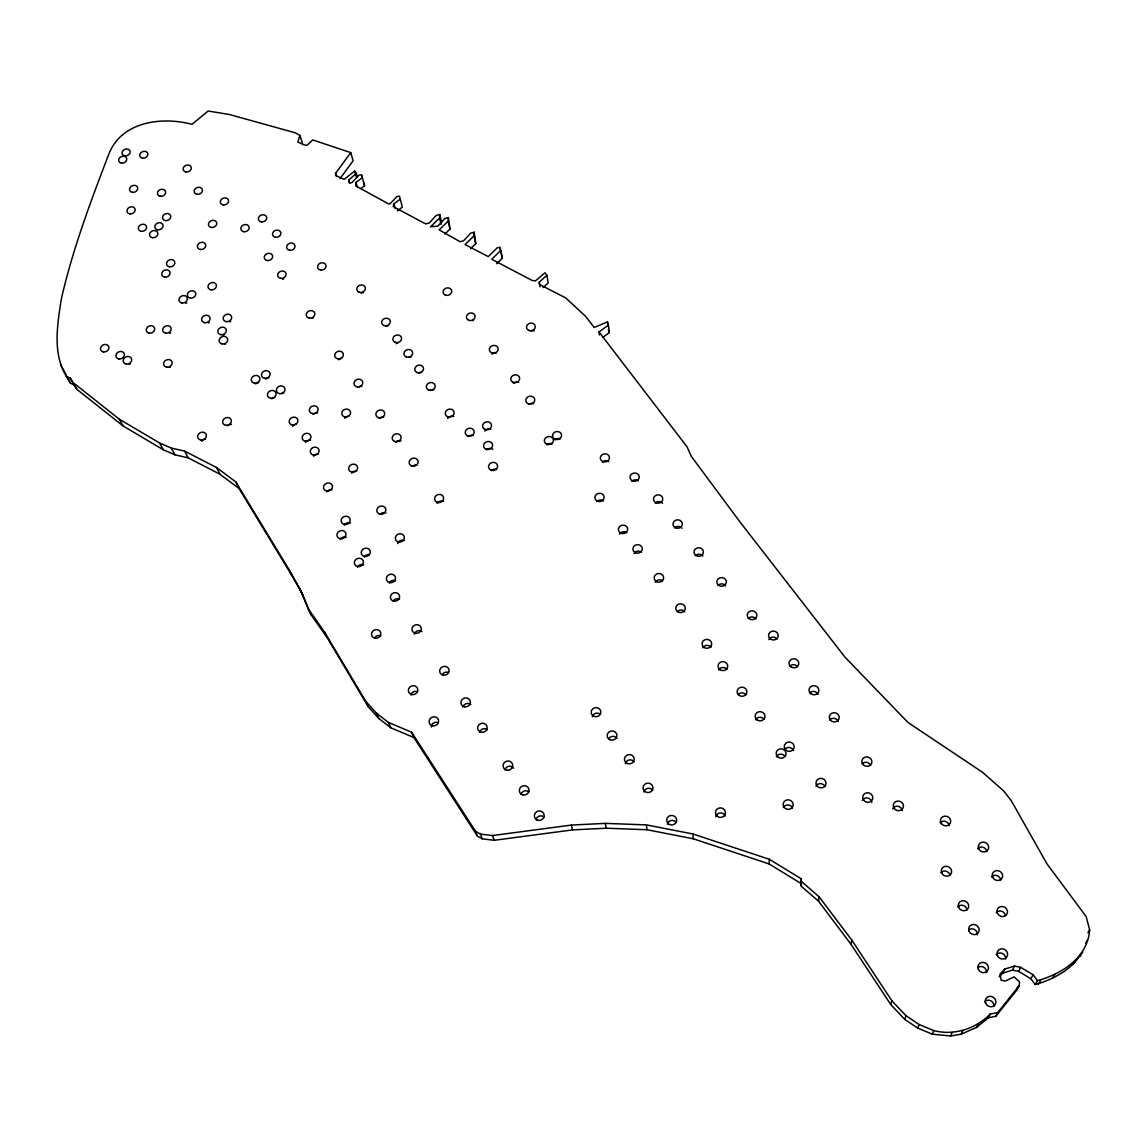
<?xml version="1.0" encoding="UTF-8"?>
<svg xmlns="http://www.w3.org/2000/svg" width="1147" height="1147" viewBox="0 0 1147 1147"><rect width="100%" height="100%" fill="white"/><g stroke="black" fill="none" stroke-linecap="round" stroke-linejoin="round"><path stroke-width="1.5" d="M400.246 199.091L393.98 203.851L393.177 206.56L425.623 223.909L429.164 222.991L436.218 215.45L439.76 214.518L439.573 218.045L430.541 226.748L437.767 226.117L444.835 218.561L448.377 217.629L448.19 221.17L439.158 229.887L460.047 241.702L463.617 240.77L470.686 233.156L474.241 232.224L474.084 235.795L465.037 244.583L488.278 256.584L497.325 247.752L499.92 247.394L500.766 250.404L491.719 259.265L532.122 280.442L535.377 280.915L545.054 272.785L546.933 275.251L539.248 282.219L539.506 284.456L565.672 297.876L585.716 316.472L594.132 327.454L607.48 321.934L608.44 325.088L599.035 331.956L687.067 446.857L691.254 456.277L740.46 522.588L845.081 657.274L907.951 722.438L982.578 772.332L1003.697 790.957L1011.281 800.692L1046.91 863.777L1086.152 916.568L1089.65 929.916C1087.815 957.387 1061.692 974.204 1037.476 980.628L1033.06 974.764L1020.601 967.294L1014.55 966.075L1004.829 969.057L999.998 974.032L1001.202 980.241L1005.231 981.058L1014.106 976.886L1019.626 981.99L1019.095 985.861L997.732 1012.557L990.234 1014.034L988.37 1017.733L976.656 1027.339L961.2 1034.178L950.591 1035.985L932.282 1034.178L917.758 1028.113L904.739 1019.396L890.717 1004.5L851.002 944.282L818.514 901.169L801.366 886.359L800.907 883.419L769.121 863.935L769.307 859.275L692.96 833.984L646.378 824.894L605.286 823.374L571.321 825.08L492.479 835.546L480.478 834.098L475.475 831.231L411.615 732.202L388.432 722.438L376.302 713.047L365.764 701.347L324.587 632.126L308.156 608.742L299.826 588.741L288.829 569.256L235.78 481.883L216.496 467.489L184.61 451.086L171.304 448.076L159.576 442.986L119.274 419.157L72.835 382.41L70.239 378.195L66.125 376.015C52.361 352.918 57.45 324.501 61.25 299.31C72.533 249.817 90.326 202.288 108.521 154.988C120.779 121.467 161.612 116.263 191.993 124.32L208.166 111.015L229.429 114.514L295.266 132.808L299.926 135.475L302.564 143.676M470.6 248.655L475.733 243.666L474.241 232.224M444.878 234.045L449.997 229.085L448.377 217.629M299.926 135.475L297.833 142.013L304.012 144.909L307.038 145.311L312.701 139.92L350.753 152.608L335.584 173.34L335.727 175.448L344.114 179.391L354.667 171.104L356.359 173.426L348.731 180.022L349.448 182.918L351.957 182.559L359.025 175.176L361.534 174.831L362.266 177.713L356.014 182.43L355.771 185.886L388.317 203.765L389.88 203.994L396.948 196.524L399.486 196.166L402.325 207.091L397.349 210.876M800.907 883.419L801.337 878.86L769.307 859.275M801.366 886.359L801.337 878.86M818.514 901.169L819.073 896.739L801.81 881.814M988.37 1017.733L995.811 1016.271L1017.031 989.775L1017.375 987.194M851.002 944.282L851.805 940.11L819.073 896.739M890.717 1004.5L891.836 1000.729L851.805 940.11M904.739 1019.396L905.958 1015.712L891.836 1000.729M917.758 1028.113L919.077 1024.5L905.958 1015.712M999.281 976.771L1002.879 973.072L1012.529 970.104L1018.522 971.323L1030.895 978.749L1035.268 984.57C1052.788 979.567 1072.187 969.659 1081.334 953.286M932.282 1034.178L933.715 1030.594C954.089 1035.841 975.667 1028.902 990.234 1014.034M950.591 1035.985L952.168 1032.415M961.2 1034.178L962.849 1030.594M1002.879 973.072L1004.829 969.057M976.656 1027.339L978.434 1023.698M1012.529 970.104L1014.55 966.075M1018.522 971.323L1020.601 967.294M995.811 1016.271L997.732 1012.557M1017.031 989.775L1019.095 985.861M1030.895 978.749L1033.06 974.764M1035.268 984.57L1037.476 980.628M1038.408 984.212L1040.644 980.269M1052.616 978.205L1054.953 974.219M1087.929 932.769L1089.65 929.916M1085.621 943.035L1087.327 940.225M1072.947 964.584L1075.442 960.498M1080.202 956.225L1082.739 952.082M340.042 178.66L353.104 160.766L350.753 152.608M496.651 263.738L502.271 258.233L500.766 250.404M543.061 287.61L548.151 282.994L546.933 275.251M360.832 188.595L364.56 185.785L363.843 182.903M602.619 337.505L609.286 332.616L608.44 325.088M411.615 732.202L413.881 737.535L477.353 836.005L482.313 838.844L494.242 840.292L572.525 829.898L606.247 828.22L647.051 829.74L693.304 838.787L769.121 863.935M66.125 376.015L70.34 383.069L74.426 385.234L77.007 389.435L123.202 426.039L163.275 449.753L174.946 454.829L188.165 457.839L219.866 474.17L239.049 488.507L291.825 575.45L302.751 594.82L311.038 614.735L327.382 637.99L368.33 706.839L378.797 718.481L390.855 727.829L413.881 737.535M919.077 1024.5L933.715 1030.594M60.461 364.517L66.096 374.481M70.239 378.195L77.007 389.435M119.274 419.157L123.202 426.039M159.576 442.986L163.275 449.753M171.304 448.076L174.946 454.829M184.61 451.086L188.165 457.839M216.496 467.489L219.866 474.17M235.78 481.883L239.049 488.507M67.515 377.349L70.34 383.069M288.829 569.256L291.825 575.45M308.156 608.742L311.038 614.735M299.826 588.741L302.751 594.82M324.587 632.126L327.382 637.99M365.764 701.347L368.33 706.839M376.302 713.047L378.797 718.481M388.432 722.438L390.855 727.829M475.475 831.231L477.353 836.005M480.478 834.098L482.313 838.844M492.479 835.546L494.242 840.292M335.584 173.34L336.558 176.566M608.34 329.49L609.286 332.616M348.731 180.022L349.677 183.248M356.014 182.43L357.42 187.248M356.359 173.426L357.291 176.652M354.667 171.104L356.531 177.584M361.534 174.831L364.56 185.785M502.271 258.233L499.92 247.394M393.98 203.851L395.242 208.639M571.321 825.08L572.525 829.898M439.76 214.518L441.609 222.475M439.573 218.045L441.065 224.396M448.19 221.17L449.997 229.085M474.084 235.795L475.733 243.666M605.286 823.374L606.247 828.22M539.248 282.219L540.008 286.836M646.378 824.894L647.051 829.74M599.035 331.956L599.408 334.953M607.48 321.934L607.996 326.465M692.96 833.984L693.304 838.787M344.903 418.368A4.445 3.871 -19.2 0 1 348.702 416.117M602.39 462.126A4.559 4.072 -7.9 0 1 608.813 461.639M379.456 418.383A4.445 3.885 -17.8 0 1 383.686 417.035M619.667 534.058A4.645 4.201 -6.8 0 1 626.893 532.667M755.515 719.786A4.903 4.588 6.4 0 1 763.959 719.241M784.405 749.995A4.946 4.645 10 0 1 793.523 750.554M695.469 555.693A4.703 4.273 -2.1 0 1 702.896 556.051M530.932 330.823A4.402 3.814 -11 0 1 534.273 330.938M520.982 794.455A4.86 4.645 -18 0 1 528.982 791.874M479.532 732.302A4.789 4.502 -19.5 0 1 487.432 729.764M674.594 527.892A4.66 4.215 -3.7 0 1 681.963 528.222M655.252 582.232A4.703 4.301 -4.3 0 1 662.565 580.826M535.95 819.618A4.889 4.703 -17.3 0 1 544.008 817.008M592.311 716.775A4.803 4.531 -8.5 0 1 600.225 714.223M634.119 553.514A4.66 4.244 -5.8 0 1 641.388 552.123M829.811 719.857A4.946 4.588 11.4 0 1 838.242 721.391M608.627 738.897A4.832 4.588 -6.9 0 1 616.986 738.367M625.344 763.558A4.86 4.631 -4.7 0 1 634.176 761.88M892.624 808.764A5.104 4.746 20 0 1 902.288 810.585M862.272 800.506A5.061 4.731 18.1 0 1 871.878 802.327M815.904 786.154A5.018 4.717 14.4 0 1 825.123 786.727M862.1 763.83A5.018 4.674 15.7 0 1 870.645 765.422M957.788 906.804A5.291 4.903 29.3 0 1 967.036 909.843M996.198 912.582A5.334 4.918 30.3 0 1 1005.518 915.65M969.057 929.586A5.334 4.946 31.3 0 1 977.387 934.848M991.467 876.896A5.276 4.86 27.7 0 1 1000.714 879.892M313.618 456.262A4.473 3.914 -21.1 0 1 318.579 454.026M357.491 566.89A4.602 4.144 -21.9 0 1 363.671 564.912M462.958 707.039A4.76 4.445 -19.9 0 1 470.815 704.516M940.913 872.595A5.233 4.86 26.4 0 1 950.089 875.577M305.546 442.441A4.459 3.885 -21.1 0 1 310.493 440.219M208.209 322.866A4.316 3.642 -22.1 0 1 209.299 322.637M326.823 491.905A4.516 3.986 -21.3 0 1 331.827 489.654M351.814 473.209A4.502 3.971 -19.9 0 1 356.803 470.958M229.615 321.805A4.33 3.642 -21.5 0 1 230.705 321.59M169.555 333.232A4.33 3.627 -23.4 0 1 170.659 333.017M631.911 481.267A4.588 4.115 -6.3 0 1 638.377 480.794M410.784 694.91A4.746 4.402 -23.2 0 1 417.608 691.77M655.238 503.031A4.631 4.158 -5 0 1 662.55 503.361M597.042 501.425A4.602 4.144 -8.2 0 1 603.523 500.952M129.324 364.33A4.359 3.656 -25 0 1 130.371 363.871M169.455 367.398A4.359 3.685 -24 0 1 170.502 366.925M292.643 426.34A4.445 3.857 -21.2 0 1 296.442 424.089M281.488 393.693A4.402 3.799 -21.1 0 1 283.653 393.005M185.656 303.267A4.301 3.599 -22.4 0 1 186.746 303.052M492.149 354.179A4.416 3.828 -12.6 0 1 496.35 352.846M418.942 373.047A4.416 3.828 -15.7 0 1 421.107 372.359M224.597 344.372A4.344 3.685 -22 0 1 225.629 343.914M223.292 335.196A4.33 3.67 -21.8 0 1 224.325 334.738M313.36 414.225A4.43 3.842 -20.3 0 1 317.59 412.891M393.306 601.143A4.645 4.215 -21 0 1 399.557 599.15M358.638 387.041A4.416 3.828 -18.2 0 1 361.936 386.381M312.156 318.278A4.33 3.685 -18.8 0 1 313.26 318.063M389.292 582.791A4.617 4.187 -20.7 0 1 395.5 580.798M374.596 637.918A4.674 4.273 -23.2 0 1 380.89 635.911M809.682 692.931A4.903 4.545 8.8 0 1 818.04 694.422M414.282 634.119A4.674 4.287 -20.8 0 1 421.996 631.653M504.852 769.881A4.832 4.588 -18.7 0 1 513.627 768.218M442.298 674.565A4.731 4.373 -20.4 0 1 448.649 672.529M361.276 293.259A4.316 3.67 -16.9 0 1 363.413 292.585M338.537 359.828A4.387 3.771 -18.5 0 1 341.591 358.466M783.315 807.502A5.018 4.746 13.7 0 1 792.534 808.09M431.243 727.04A4.774 4.459 -23.1 0 1 438.254 722.682M776.361 756.733A4.946 4.66 9.8 0 1 784.892 756.203M984.499 1001.861A5.463 5.047 36.8 0 1 993.976 1006.421M996.213 954.619A5.391 4.975 33.3 0 1 1005.618 959.078M978.205 967.251A5.405 5.004 34.2 0 1 986.606 972.613M977.66 848.594A5.233 4.817 25.5 0 1 986.85 851.547M940.11 822.743A5.162 4.774 22.8 0 1 949.186 825.639M715.742 816.664A4.975 4.76 8.2 0 1 725.305 816.091M667.31 824.134A4.946 4.76 2.7 0 1 676.271 822.456M643.854 791.989A4.903 4.688 -1.8 0 1 652.743 790.312M738.295 694.422A4.86 4.531 4 0 1 745.98 694.867M789.796 666.206A4.86 4.488 6.5 0 1 797.495 666.622M718.682 669.977A4.817 4.488 1.8 0 1 726.997 669.418M768.805 639.596A4.817 4.445 4.3 0 1 777.121 639.022M748.317 618.462A4.789 4.402 2.4 0 1 755.902 618.864M702.796 647.826A4.789 4.445 0 0 1 711.068 647.266M677.39 611.552A4.774 4.387 -2.6 0 0 685.203 609.028A4.774 4.387 -2.6 0 0 678.981 604.068A4.774 4.387 -2.6 0 0 677.39 611.552A4.746 4.373 -2.5 0 1 684.874 611.867M718.137 585.371A4.731 4.33 -0.3 0 1 725.635 585.759M554.933 439.918A4.516 4.014 -10.2 0 1 560.338 438.857M546.832 444.893A4.531 4.014 -10.6 0 1 552.237 443.846M491.389 470.6A4.531 4.043 -13.5 0 1 496.809 469.539M437.15 503.361A4.545 4.072 -16.6 0 1 443.272 501.411M397.708 543.578A4.588 4.115 -19.3 0 1 404.317 540.567M364.302 556.869A4.588 4.129 -21.3 0 1 369.391 554.56M340.186 539.276A4.574 4.072 -21.9 0 1 346.322 537.312M344.344 525.054A4.559 4.058 -21.4 0 1 350.466 523.104M380.517 514.042A4.545 4.058 -19.6 0 1 385.937 512.981M412.562 466.356A4.502 3.986 -17.2 0 1 416.848 464.994M486.486 449.796A4.516 4 -13.6 0 1 492.823 449.323M529.269 404.045A4.473 3.943 -11.3 0 1 533.728 403.701M484.78 431.086A4.488 3.957 -13.4 0 1 490.83 429.164M468.205 436.591A4.488 3.971 -14.3 0 1 473.568 435.545M513.426 383.456A4.459 3.885 -11.9 0 1 518.745 382.424M447.703 418.44A4.473 3.928 -14.9 0 1 453.71 416.519M395.701 442.082A4.473 3.943 -17.5 0 1 401.034 441.036M430.469 390.41A4.43 3.871 -15.4 0 1 433.795 389.765M472.349 320.486A4.373 3.771 -13.2 0 1 473.467 320.529M409.235 357.061A4.402 3.799 -15.9 0 1 411.486 356.889M396.288 343.727A4.373 3.771 -16.2 0 1 398.21 342.595M385.994 326.379A4.359 3.742 -16.4 0 1 388.145 325.705M271.724 398.912A4.416 3.799 -21.5 0 1 274.807 397.536M227.264 425.809A4.43 3.814 -23.5 0 1 231.479 424.476M201.772 441.265A4.445 3.828 -24.6 0 1 205.585 439.014M255.681 383.944A4.387 3.771 -21.7 0 1 258.749 382.582M265.789 379.184A4.387 3.756 -21.3 0 1 268.842 377.822M282.635 279.323A4.287 3.599 -19.2 0 1 283.653 278.864M786.025 750.224A4.989 4.674 9.8 0 0 794.125 747.6A4.989 4.674 9.8 0 0 787.516 742.267A4.989 4.674 9.8 0 0 786.025 750.224M756.877 719.743A4.932 4.617 6.1 0 0 764.92 717.147A4.932 4.617 6.1 0 0 758.396 711.9A4.932 4.617 6.1 0 0 756.877 719.743M415.458 633.302A4.703 4.316 -20.7 0 0 421.078 627.581A4.703 4.316 -20.7 0 0 413.235 626.176A4.703 4.316 -20.7 0 0 415.458 633.302M695.627 555.306A4.731 4.287 -2.2 0 0 703.355 552.825A4.731 4.287 -2.2 0 0 697.175 547.994A4.731 4.287 -2.2 0 0 695.627 555.306M528.839 330.436A4.43 3.828 -11 0 0 535.305 326.565A4.43 3.828 -11 0 0 528.538 323.798A4.43 3.828 -11 0 0 528.839 330.436M523.089 794.957A4.903 4.674 -18 0 0 528.824 788.835A4.903 4.674 -18 0 0 520.595 787.258A4.903 4.674 -18 0 0 523.089 794.957M481.281 732.273A4.817 4.531 -19.5 0 0 486.973 726.323A4.817 4.531 -19.5 0 0 478.901 724.804A4.817 4.531 -19.5 0 0 481.281 732.273M506.816 770.167A4.875 4.617 -18.7 0 0 512.551 764.117A4.875 4.617 -18.7 0 0 504.379 762.554A4.875 4.617 -18.7 0 0 506.816 770.167M394.468 441.394A4.502 3.957 -17.5 0 0 401.106 437.408A4.502 3.957 -17.5 0 0 394.367 434.469A4.502 3.957 -17.5 0 0 394.468 441.394M513.125 382.309A4.488 3.914 -11.9 0 0 519.677 378.381A4.488 3.914 -11.9 0 0 512.852 375.528A4.488 3.914 -11.9 0 0 513.125 382.309M468.664 320.242A4.402 3.785 -13.2 0 0 475.13 316.4A4.402 3.785 -13.2 0 0 468.463 313.661A4.402 3.785 -13.2 0 0 468.664 320.242M447.559 416.676A4.502 3.943 -14.9 0 0 454.169 412.719A4.502 3.943 -14.9 0 0 447.387 409.809A4.502 3.943 -14.9 0 0 447.559 416.676M428.62 390.023A4.459 3.885 -15.4 0 0 435.186 386.095A4.459 3.885 -15.4 0 0 428.476 383.241A4.459 3.885 -15.4 0 0 428.62 390.023M445.323 295.051A4.373 3.728 -13.9 0 0 451.746 291.252A4.373 3.728 -13.9 0 0 445.151 288.557A4.373 3.728 -13.9 0 0 445.323 295.051M395.084 342.293A4.402 3.785 -16.2 0 0 401.579 338.451A4.402 3.785 -16.2 0 0 394.984 335.67A4.402 3.785 -16.2 0 0 395.084 342.293M406.167 356.875A4.43 3.814 -15.9 0 0 412.691 353.018A4.43 3.814 -15.9 0 0 406.067 350.208A4.43 3.814 -15.9 0 0 406.167 356.875M383.815 325.49A4.387 3.756 -16.4 0 0 390.295 321.676A4.387 3.756 -16.4 0 0 383.743 318.923A4.387 3.756 -16.4 0 0 383.815 325.49M270.592 398.195A4.445 3.814 -21.4 0 0 275.997 393.005A4.445 3.814 -21.4 0 0 268.728 391.844A4.445 3.814 -21.4 0 0 270.592 398.195M225.773 425.308A4.459 3.842 -23.4 0 0 231.235 420.074A4.459 3.842 -23.4 0 0 223.98 418.899A4.459 3.842 -23.4 0 0 225.773 425.308M200.782 440.004A4.473 3.842 -24.6 0 0 206.288 434.756A4.473 3.842 -24.6 0 0 199.033 433.566A4.473 3.842 -24.6 0 0 200.782 440.004M254.419 383.127A4.416 3.785 -21.7 0 0 259.81 377.965A4.416 3.785 -21.7 0 0 252.584 376.818A4.416 3.785 -21.7 0 0 254.419 383.127M211.034 289.847A4.316 3.599 -21.3 0 0 216.339 284.9A4.316 3.599 -21.3 0 0 209.313 283.839A4.316 3.599 -21.3 0 0 211.034 289.847M165.698 333.146A4.359 3.642 -23.3 0 0 171.089 328.128A4.359 3.642 -23.3 0 0 164.035 327.038A4.359 3.642 -23.3 0 0 165.698 333.146M261.401 221.901A4.258 3.513 -19 0 0 266.606 217.055A4.258 3.513 -19 0 0 259.638 216.066A4.258 3.513 -19 0 0 261.401 221.901M243.838 231.708A4.258 3.527 -19.6 0 0 249.057 226.848A4.258 3.527 -19.6 0 0 242.089 225.859A4.258 3.527 -19.6 0 0 243.838 231.708M118.872 358.968A4.373 3.67 -25.1 0 0 124.306 353.907A4.373 3.67 -25.1 0 0 117.281 352.789A4.373 3.67 -25.1 0 0 118.872 358.968M164.666 277.101A4.301 3.556 -22.4 0 0 169.985 272.183A4.301 3.556 -22.4 0 0 163.032 271.151A4.301 3.556 -22.4 0 0 164.666 277.101M149.225 333.189A4.359 3.642 -23.8 0 0 154.616 328.171A4.359 3.642 -23.8 0 0 147.59 327.081A4.359 3.642 -23.8 0 0 149.225 333.189M160.351 196.28A4.215 3.427 -21.2 0 0 165.569 191.52A4.215 3.427 -21.2 0 0 158.759 190.56A4.215 3.427 -21.2 0 0 160.351 196.28M632.556 480.88A4.631 4.129 -6.4 0 0 639.237 476.794A4.631 4.129 -6.4 0 0 632.083 473.74A4.631 4.129 -6.4 0 0 632.556 480.88M411.931 694.58A4.774 4.416 -23.1 0 0 417.623 688.73A4.774 4.416 -23.1 0 0 409.694 687.254A4.774 4.416 -23.1 0 0 411.931 694.58M467.546 435.86A4.516 3.986 -14.3 0 0 474.17 431.86A4.516 3.986 -14.3 0 0 467.345 428.921A4.516 3.986 -14.3 0 0 467.546 435.86M484.937 429.422A4.516 3.986 -13.4 0 0 491.561 425.437A4.516 3.986 -13.4 0 0 484.708 422.497A4.516 3.986 -13.4 0 0 484.937 429.422M528.193 403.758A4.502 3.957 -11.3 0 0 534.774 399.787A4.502 3.957 -11.3 0 0 527.892 396.891A4.502 3.957 -11.3 0 0 528.193 403.758M103.416 351.943A4.373 3.642 -25.3 0 0 108.85 346.896A4.373 3.642 -25.3 0 0 101.854 345.792A4.373 3.642 -25.3 0 0 103.416 351.943M264.599 378.324A4.416 3.785 -21.3 0 0 269.989 373.162A4.416 3.785 -21.3 0 0 262.763 372.029A4.416 3.785 -21.3 0 0 264.599 378.324M320.701 270.075A4.316 3.627 -17.8 0 0 325.934 265.129A4.316 3.627 -17.8 0 0 318.823 264.082A4.316 3.627 -17.8 0 0 320.701 270.075M280.728 278.363A4.316 3.627 -19.2 0 0 285.976 273.416A4.316 3.627 -19.2 0 0 278.893 272.369A4.316 3.627 -19.2 0 0 280.728 278.363M289.661 250.29A4.287 3.584 -18.5 0 0 294.879 245.386A4.287 3.584 -18.5 0 0 287.84 244.368A4.287 3.584 -18.5 0 0 289.661 250.29M267.308 260.555A4.301 3.584 -19.3 0 0 272.542 255.638A4.301 3.584 -19.3 0 0 265.502 254.62A4.301 3.584 -19.3 0 0 267.308 260.555M275.567 237.314A4.273 3.556 -18.8 0 0 280.771 232.44A4.273 3.556 -18.8 0 0 273.76 231.422A4.273 3.556 -18.8 0 0 275.567 237.314M211.435 227.464A4.244 3.498 -20.4 0 0 216.668 222.633A4.244 3.498 -20.4 0 0 209.743 221.629A4.244 3.498 -20.4 0 0 211.435 227.464M770.268 638.908A4.86 4.459 4.1 0 0 778.168 636.356A4.86 4.459 4.1 0 0 771.745 631.309A4.86 4.459 4.1 0 0 770.268 638.908M790.756 666.722A4.903 4.516 6.3 0 0 798.713 664.156A4.903 4.516 6.3 0 0 792.204 659.023A4.903 4.516 6.3 0 0 790.756 666.722M719.728 669.533A4.86 4.516 1.6 0 0 727.657 666.981A4.86 4.516 1.6 0 0 721.277 661.862A4.86 4.516 1.6 0 0 719.728 669.533M436.935 502.243A4.574 4.086 -16.6 0 0 443.66 498.171A4.574 4.086 -16.6 0 0 436.763 495.117A4.574 4.086 -16.6 0 0 436.935 502.243M748.919 618.591A4.817 4.416 2.2 0 0 756.776 616.054A4.817 4.416 2.2 0 0 750.41 611.064A4.817 4.416 2.2 0 0 748.919 618.591M703.713 647.209A4.832 4.459 -0.1 0 0 711.613 644.671A4.832 4.459 -0.1 0 0 705.276 639.625A4.832 4.459 -0.1 0 0 703.713 647.209M718.481 585.228A4.774 4.359 -0.4 0 0 726.28 582.719A4.774 4.359 -0.4 0 0 720.015 577.816A4.774 4.359 -0.4 0 0 718.481 585.228M554.962 439.201A4.559 4.029 -10.3 0 0 561.586 435.172A4.559 4.029 -10.3 0 0 554.618 432.218A4.559 4.029 -10.3 0 0 554.962 439.201M546.789 444.219A4.559 4.029 -10.7 0 0 553.428 440.19A4.559 4.029 -10.7 0 0 546.459 437.222A4.559 4.029 -10.7 0 0 546.789 444.219M490.916 470.127A4.559 4.058 -13.5 0 0 497.583 466.083A4.559 4.058 -13.5 0 0 490.672 463.073A4.559 4.058 -13.5 0 0 490.916 470.127M364.603 556.51A4.617 4.144 -21.2 0 0 370.151 550.961A4.617 4.144 -21.2 0 0 362.509 549.642A4.617 4.144 -21.2 0 0 364.603 556.51M398.726 542.058A4.617 4.144 -19.3 0 0 404.231 536.538A4.617 4.144 -19.3 0 0 396.575 535.219A4.617 4.144 -19.3 0 0 398.726 542.058M340.286 538.775A4.602 4.101 -21.9 0 0 345.835 533.269A4.602 4.101 -21.9 0 0 338.25 531.964A4.602 4.101 -21.9 0 0 340.286 538.775M380.231 514.243A4.574 4.072 -19.5 0 0 385.722 508.781A4.574 4.072 -19.5 0 0 378.137 507.49A4.574 4.072 -19.5 0 0 380.231 514.243M344.473 524.451A4.588 4.072 -21.3 0 0 350.007 518.974A4.588 4.072 -21.3 0 0 342.437 517.684A4.588 4.072 -21.3 0 0 344.473 524.451M411.443 465.854A4.531 4.014 -17.2 0 0 418.125 461.84A4.531 4.014 -17.2 0 0 411.329 458.843A4.531 4.014 -17.2 0 0 411.443 465.854M485.955 449.165A4.545 4.014 -13.6 0 0 492.608 445.151A4.545 4.014 -13.6 0 0 485.726 442.183A4.545 4.014 -13.6 0 0 485.955 449.165M674.579 527.276A4.688 4.23 -3.8 0 0 682.264 524.81A4.688 4.23 -3.8 0 0 676.142 520.064A4.688 4.23 -3.8 0 0 674.579 527.276M656.801 581.715A4.731 4.33 -4.4 0 0 663.626 577.471A4.731 4.33 -4.4 0 0 656.27 574.246A4.731 4.33 -4.4 0 0 656.801 581.715M536.997 819.933A4.932 4.731 -17.3 0 0 544.18 815.374A4.932 4.731 -17.3 0 0 536.653 811.718A4.932 4.731 -17.3 0 0 536.997 819.933M985.603 1003.166A5.491 5.09 36.5 0 0 994.807 1005.059A5.491 5.09 36.5 0 0 991.28 996.428A5.491 5.09 36.5 0 0 985.603 1003.166M997.403 955.523A5.434 5.018 33 0 0 1006.521 957.358A5.434 5.018 33 0 0 1003.023 948.884A5.434 5.018 33 0 0 997.403 955.523M593.802 716.244A4.846 4.559 -8.6 0 0 600.827 711.828A4.846 4.559 -8.6 0 0 593.372 708.359A4.846 4.559 -8.6 0 0 593.802 716.244M635.495 552.782A4.703 4.273 -5.9 0 0 642.277 548.581A4.703 4.273 -5.9 0 0 635.008 545.399A4.703 4.273 -5.9 0 0 635.495 552.782M166.616 367.126A4.387 3.699 -24 0 0 172.05 362.022A4.387 3.699 -24 0 0 164.939 360.904A4.387 3.699 -24 0 0 166.616 367.126M292.37 424.964A4.473 3.871 -21.2 0 0 297.804 419.716A4.473 3.871 -21.2 0 0 290.463 418.526A4.473 3.871 -21.2 0 0 292.37 424.964M279.51 393.636A4.43 3.814 -21 0 0 284.915 388.446A4.43 3.814 -21 0 0 277.646 387.299A4.43 3.814 -21 0 0 279.51 393.636M181.957 302.951A4.33 3.613 -22.3 0 0 187.291 297.976A4.33 3.613 -22.3 0 0 180.28 296.915A4.33 3.613 -22.3 0 0 181.957 302.951M491.676 352.803A4.445 3.842 -12.6 0 0 498.185 348.917A4.445 3.842 -12.6 0 0 491.446 346.107A4.445 3.842 -12.6 0 0 491.676 352.803M222.203 343.914A4.373 3.699 -21.9 0 0 227.565 338.852A4.373 3.699 -21.9 0 0 220.439 337.748A4.373 3.699 -21.9 0 0 222.203 343.914M416.992 372.517A4.445 3.857 -15.7 0 0 423.53 368.631A4.445 3.857 -15.7 0 0 416.863 365.807A4.445 3.857 -15.7 0 0 416.992 372.517M220.884 334.68A4.359 3.685 -21.8 0 0 226.246 329.633A4.359 3.685 -21.8 0 0 219.134 328.529A4.359 3.685 -21.8 0 0 220.884 334.68M312.558 413.637A4.459 3.871 -20.3 0 0 317.963 408.404A4.459 3.871 -20.3 0 0 310.622 407.228A4.459 3.871 -20.3 0 0 312.558 413.637M393.851 601.143A4.674 4.244 -21 0 0 399.443 595.494A4.674 4.244 -21 0 0 391.686 594.117A4.674 4.244 -21 0 0 393.851 601.143M357.276 386.912A4.445 3.842 -18.2 0 0 362.624 381.722A4.445 3.842 -18.2 0 0 355.283 380.56A4.445 3.842 -18.2 0 0 357.276 386.912M389.794 582.633A4.645 4.201 -20.7 0 0 395.357 577.027A4.645 4.201 -20.7 0 0 387.643 575.679A4.645 4.201 -20.7 0 0 389.794 582.633M309.418 318.092A4.359 3.699 -18.8 0 0 314.708 313.045A4.359 3.699 -18.8 0 0 307.525 311.955A4.359 3.699 -18.8 0 0 309.418 318.092M374.997 638.219A4.703 4.301 -23.1 0 0 380.632 632.499A4.703 4.301 -23.1 0 0 372.847 631.094A4.703 4.301 -23.1 0 0 374.997 638.219M126.184 364.029A4.387 3.67 -25 0 0 131.618 358.954A4.387 3.67 -25 0 0 124.579 357.835A4.387 3.67 -25 0 0 126.184 364.029M978.248 969.143A5.434 5.032 33.9 0 0 987.381 970.979A5.434 5.032 33.9 0 0 983.897 962.476A5.434 5.032 33.9 0 0 978.248 969.143M978.678 848.608A5.262 4.846 25.3 0 0 987.596 850.314A5.262 4.846 25.3 0 0 984.198 842.213A5.262 4.846 25.3 0 0 978.678 848.608M941.458 823.689A5.205 4.803 22.5 0 0 950.304 823.159A5.205 4.803 22.5 0 0 944.97 816.134A5.205 4.803 22.5 0 0 941.458 823.689M717.205 816.263A5.004 4.789 7.8 0 0 725.377 813.61A5.004 4.789 7.8 0 0 718.811 808.119A5.004 4.789 7.8 0 0 717.205 816.263M668.386 823.79A4.989 4.789 2.3 0 0 676.558 821.152A4.989 4.789 2.3 0 0 670.063 815.66A4.989 4.789 2.3 0 0 668.386 823.79M644.729 791.401A4.932 4.717 -2.1 0 0 652.844 788.778A4.932 4.717 -2.1 0 0 646.421 783.372A4.932 4.717 -2.1 0 0 644.729 791.401M738.811 695.182A4.889 4.559 3.8 0 0 746.797 692.602A4.889 4.559 3.8 0 0 740.345 687.426A4.889 4.559 3.8 0 0 738.811 695.182M204.653 322.694A4.344 3.656 -22.1 0 0 210.001 317.676A4.344 3.656 -22.1 0 0 202.933 316.601A4.344 3.656 -22.1 0 0 204.653 322.694M326.809 491.045A4.545 4.014 -21.3 0 0 332.315 485.64A4.545 4.014 -21.3 0 0 324.816 484.392A4.545 4.014 -21.3 0 0 326.809 491.045M941.63 872.81A5.262 4.889 26.1 0 0 950.533 874.53A5.262 4.889 26.1 0 0 947.193 866.372A5.262 4.889 26.1 0 0 941.63 872.81M305.374 441.194A4.488 3.914 -21.1 0 0 310.808 435.903A4.488 3.914 -21.1 0 0 303.425 434.699A4.488 3.914 -21.1 0 0 305.374 441.194M352 472.191A4.531 3.986 -19.9 0 0 357.463 466.815A4.531 3.986 -19.9 0 0 349.978 465.582A4.531 3.986 -19.9 0 0 352 472.191M656.084 502.816A4.66 4.187 -5.1 0 0 662.794 498.687A4.66 4.187 -5.1 0 0 655.568 495.59A4.66 4.187 -5.1 0 0 656.084 502.816M597.401 501.21A4.631 4.158 -8.2 0 0 604.125 497.095A4.631 4.158 -8.2 0 0 596.985 494.013A4.631 4.158 -8.2 0 0 597.401 501.21M620.914 533.169A4.674 4.23 -6.9 0 0 627.667 529.011A4.674 4.23 -6.9 0 0 620.455 525.871A4.674 4.23 -6.9 0 0 620.914 533.169M379.17 417.823A4.473 3.914 -17.8 0 0 384.546 412.547A4.473 3.914 -17.8 0 0 377.119 411.372A4.473 3.914 -17.8 0 0 379.17 417.823M602.806 461.581A4.588 4.086 -8 0 0 609.458 457.524A4.588 4.086 -8 0 0 602.376 454.513A4.588 4.086 -8 0 0 602.806 461.581M345.046 416.935A4.473 3.885 -19.1 0 0 350.437 411.687A4.473 3.885 -19.1 0 0 343.053 410.497A4.473 3.885 -19.1 0 0 345.046 416.935M190.359 298.091A4.316 3.599 -22 0 0 195.678 293.116A4.316 3.599 -22 0 0 188.667 292.069A4.316 3.599 -22 0 0 190.359 298.091M313.504 455.115A4.502 3.943 -21 0 0 318.966 449.796A4.502 3.943 -21 0 0 311.554 448.577A4.502 3.943 -21 0 0 313.504 455.115M992.599 877.154A5.319 4.889 27.5 0 0 1001.575 878.874A5.319 4.889 27.5 0 0 998.134 870.688A5.319 4.889 27.5 0 0 992.599 877.154M169.469 266.807A4.287 3.541 -22.1 0 0 174.774 261.917A4.287 3.541 -22.1 0 0 167.835 260.885A4.287 3.541 -22.1 0 0 169.469 266.807M357.735 566.604A4.631 4.158 -21.8 0 0 363.298 561.041A4.631 4.158 -21.8 0 0 355.656 559.707A4.631 4.158 -21.8 0 0 357.735 566.604M200.381 249.487A4.273 3.527 -21 0 0 205.643 244.612A4.273 3.527 -21 0 0 198.703 243.594A4.273 3.527 -21 0 0 200.381 249.487M464.549 706.81A4.789 4.473 -19.9 0 0 470.227 700.917A4.789 4.473 -19.9 0 0 462.212 699.426A4.789 4.473 -19.9 0 0 464.549 706.81M142.586 158.186A4.172 3.355 -21.1 0 0 147.762 153.512A4.172 3.355 -21.1 0 0 141.024 152.58A4.172 3.355 -21.1 0 0 142.586 158.186M226.231 321.633A4.344 3.67 -21.4 0 0 231.565 316.615A4.344 3.67 -21.4 0 0 224.482 315.525A4.344 3.67 -21.4 0 0 226.231 321.633M121.482 163.132A4.172 3.355 -21.7 0 0 126.672 158.444A4.172 3.355 -21.7 0 0 119.962 157.512A4.172 3.355 -21.7 0 0 121.482 163.132M132.435 192.338A4.201 3.398 -21.8 0 0 137.654 187.592A4.201 3.398 -21.8 0 0 130.887 186.631A4.201 3.398 -21.8 0 0 132.435 192.338M186.029 171.95A4.187 3.398 -20.3 0 0 191.205 167.233A4.187 3.398 -20.3 0 0 184.409 166.286A4.187 3.398 -20.3 0 0 186.029 171.95M124.894 155.834A4.158 3.341 -21.5 0 0 130.07 151.175A4.158 3.341 -21.5 0 0 123.374 150.243A4.158 3.341 -21.5 0 0 124.894 155.834M830.227 719.929A4.989 4.617 11.1 0 0 838.787 719.384A4.989 4.617 11.1 0 0 833.783 712.717A4.989 4.617 11.1 0 0 830.227 719.929M609.831 739.686A4.875 4.602 -7 0 0 616.9 735.241A4.875 4.602 -7 0 0 609.372 731.729A4.875 4.602 -7 0 0 609.831 739.686M627.122 763.4A4.903 4.66 -4.9 0 0 634.219 758.913A4.903 4.66 -4.9 0 0 626.635 755.343A4.903 4.66 -4.9 0 0 627.122 763.4M894.259 808.535A5.133 4.774 19.7 0 0 903.047 808.004A5.133 4.774 19.7 0 0 897.814 801.05A5.133 4.774 19.7 0 0 894.259 808.535M863.662 800.219A5.104 4.76 17.8 0 0 872.394 799.688A5.104 4.76 17.8 0 0 867.232 792.763A5.104 4.76 17.8 0 0 863.662 800.219M816.908 785.738A5.047 4.746 14.1 0 0 825.582 785.208A5.047 4.746 14.1 0 0 820.535 778.354A5.047 4.746 14.1 0 0 816.908 785.738M862.788 764.275A5.061 4.703 15.4 0 0 871.462 763.73A5.061 4.703 15.4 0 0 866.343 756.92A5.061 4.703 15.4 0 0 862.788 764.275M958.634 907.306A5.334 4.946 29 0 0 967.624 909.069A5.334 4.946 29 0 0 964.226 900.782A5.334 4.946 29 0 0 958.634 907.306M997.374 913.127A5.377 4.946 30 0 0 1006.421 914.905A5.377 4.946 30 0 0 1002.951 906.589A5.377 4.946 30 0 0 997.374 913.127M969.029 931.149A5.377 4.975 31 0 0 978.076 932.941A5.377 4.975 31 0 0 974.635 924.568A5.377 4.975 31 0 0 969.029 931.149M443.258 675.182A4.76 4.402 -20.3 0 0 448.907 669.361A4.76 4.402 -20.3 0 0 440.964 667.898A4.76 4.402 -20.3 0 0 443.258 675.182M358.939 292.112A4.344 3.685 -16.8 0 0 365.363 288.341A4.344 3.685 -16.8 0 0 358.896 285.66A4.344 3.685 -16.8 0 0 358.939 292.112M337.935 358.81A4.416 3.785 -18.5 0 0 343.254 353.677A4.416 3.785 -18.5 0 0 335.971 352.545A4.416 3.785 -18.5 0 0 337.935 358.81M784.061 807.259A5.047 4.774 13.4 0 0 792.735 806.728A5.047 4.774 13.4 0 0 787.731 799.817A5.047 4.774 13.4 0 0 784.061 807.259M432.72 725.793A4.803 4.488 -23 0 0 438.441 719.857A4.803 4.488 -23 0 0 430.426 718.352A4.803 4.488 -23 0 0 432.72 725.793M777.924 757.02A4.989 4.688 9.6 0 0 786.025 754.396A4.989 4.688 9.6 0 0 779.415 749.048A4.989 4.688 9.6 0 0 777.924 757.02M810.8 693.677A4.946 4.574 8.6 0 0 818.815 691.082A4.946 4.574 8.6 0 0 812.234 685.892A4.946 4.574 8.6 0 0 810.8 693.677M223.278 204.969A4.23 3.47 -19.8 0 0 228.468 200.166A4.23 3.47 -19.8 0 0 221.572 199.191A4.23 3.47 -19.8 0 0 223.278 204.969M197.126 194.302A4.215 3.441 -20.3 0 0 202.316 189.527A4.215 3.441 -20.3 0 0 195.463 188.567A4.215 3.441 -20.3 0 0 197.126 194.302M165.44 220.597A4.23 3.47 -21.5 0 0 170.674 215.794A4.23 3.47 -21.5 0 0 163.82 214.804A4.23 3.47 -21.5 0 0 165.44 220.597M157.741 229.787A4.244 3.47 -21.8 0 0 162.989 224.955A4.244 3.47 -21.8 0 0 156.121 223.966A4.244 3.47 -21.8 0 0 157.741 229.787M141.224 231.336A4.244 3.47 -22.2 0 0 146.486 226.518A4.244 3.47 -22.2 0 0 139.647 225.529A4.244 3.47 -22.2 0 0 141.224 231.336M152.465 237.701A4.244 3.484 -22 0 0 157.727 232.87A4.244 3.484 -22 0 0 150.859 231.866A4.244 3.484 -22 0 0 152.465 237.701M129.826 213.872A4.215 3.441 -22.2 0 0 135.074 209.098A4.215 3.441 -22.2 0 0 128.263 208.109A4.215 3.441 -22.2 0 0 129.826 213.872"/></g></svg>
